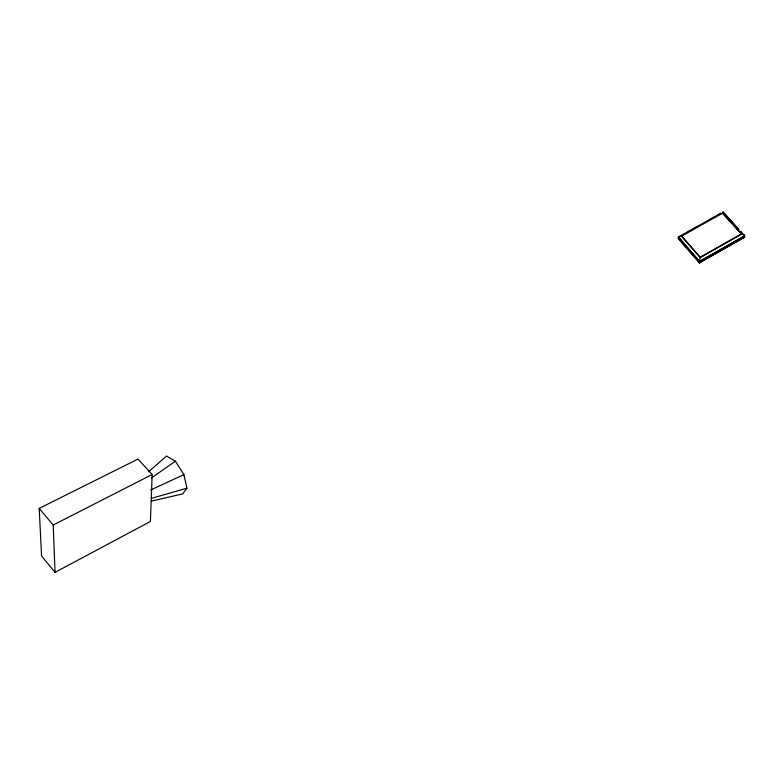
<?xml version="1.0" encoding="UTF-8"?>
<svg xmlns="http://www.w3.org/2000/svg" width="784" height="784" viewBox="0 0 784 784"><rect width="100%" height="100%" fill="white"/><g stroke="black" fill="none" stroke-linecap="round" stroke-linejoin="round"><path stroke-width="1.18" d="M152.155 474.496L150.401 521.468L55.056 572.369L41.572 555.954L39.2 508.395L138.004 459.061L152.155 474.496L53.194 525.035L55.056 572.369M684.922 233.642L678.591 237.199L678.532 238.522L699.495 262.591L744.241 237.219L744.388 235.886L740.419 231.515M699.495 262.591L699.573 261.288L678.591 237.199M699.504 261.621L700.23 257.191L681.855 236.16L678.307 236.817L699.504 261.621L744.8 235.945L743.957 234.867L741.301 233.926L722.574 213.297L723.005 211.631L739.155 229.732M699.789 261.17L699.455 263.218L699.74 262.238M148.548 471.811L166.561 456.014L175.41 461.188L183.907 474.604L186.915 488.216L182.721 493.9L151.341 501.123M151.508 477.926L175.41 461.188M700.23 257.191L741.301 233.926M699.573 261.288L744.388 235.886M678.189 237.14L720.878 213.17M687.039 232.456L689.146 231.27M691.263 230.084L697.603 226.527M709.216 220L715.557 216.443M717.674 215.257L719.781 214.071M150.489 490.088L183.907 474.604M151.253 498.408L186.915 488.216M742.095 238.228L744.653 237.278L699.426 262.924L678.131 238.463L680.443 240.071M740.762 231.505L744.8 235.945M722.956 212.288L738.038 228.899M39.2 508.395L53.194 525.035M741.693 234.151L700.141 257.681L681.443 236.268L722.623 213.15L741.693 234.151"/></g></svg>
